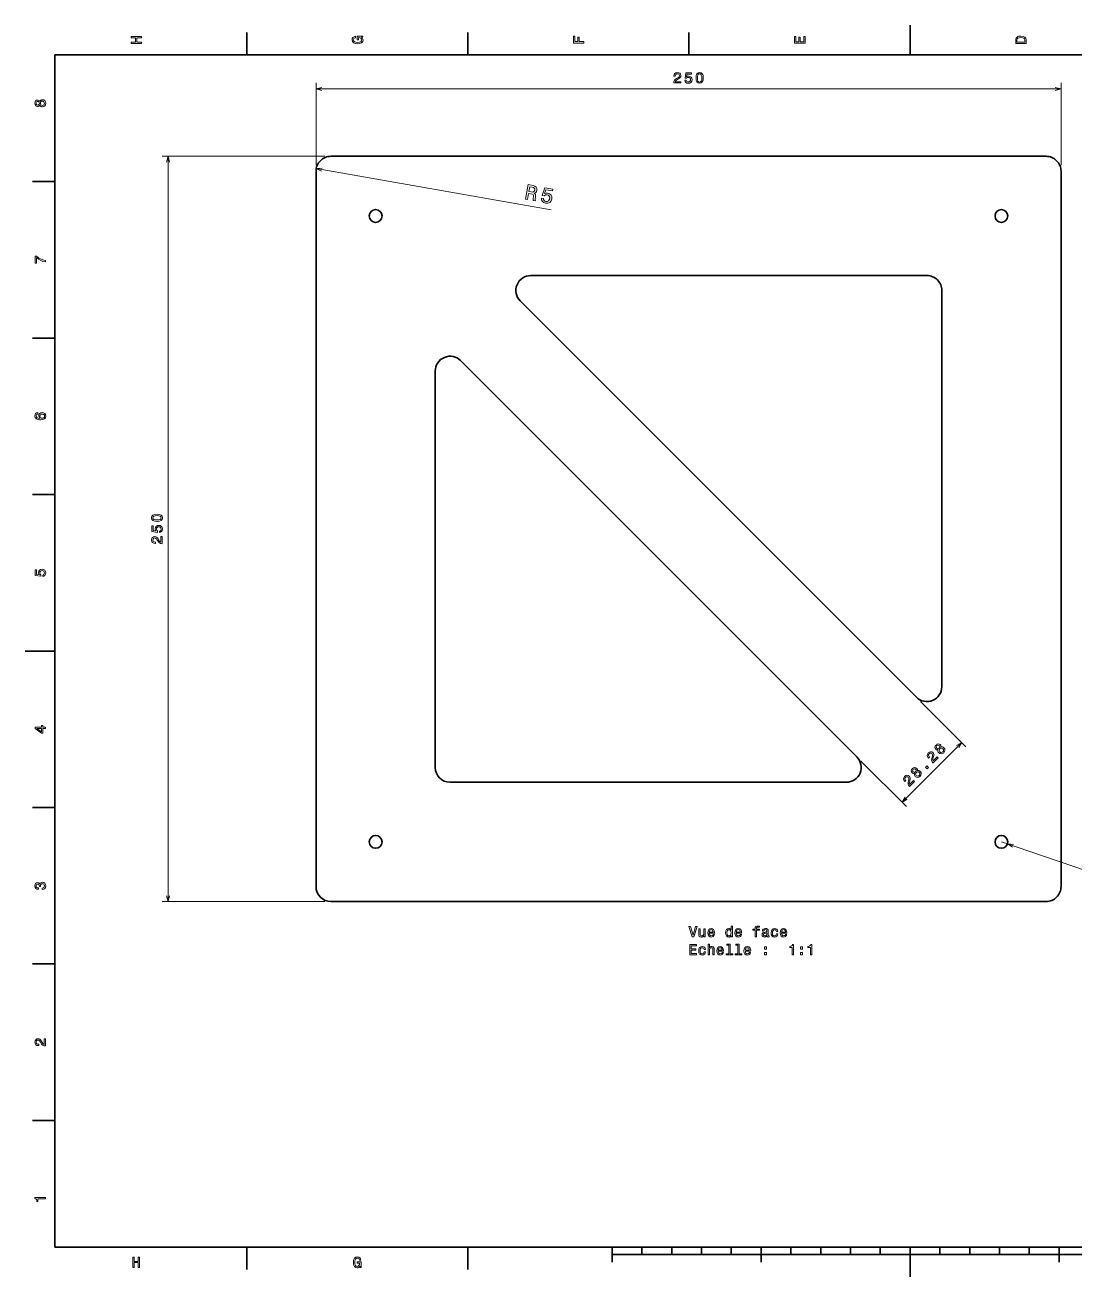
# Model space of a CAD drawing. Extents: x 0 to 594, y 0 to 420.
# Drawn here: x 0 to 352.3, y 0 to 420 of the extents above; entities that cross this region are included whole.
import ezdxf

# ---------------------------------------------------------------- set-up
doc = ezdxf.new("R2010")
doc.units = 0

msp = doc.modelspace()

# ---------------------------------------------------------------- linework, layer by layer
at = {"color": 7, "lineweight": 35, "ltscale": 0.25}
for p, q in [((297, 410), (297, 420)), ((10, 210), (0, 210)), ((297, 10), (297, 0))]:
    msp.add_line(p, q, dxfattribs=at)
at = {"color": 7, "lineweight": 35, "ltscale": 0.1875}
for p, q in [((74.400002, 410), (74.400002, 417.5)), ((148.600006, 410), (148.600006, 417.5)), ((222.800003, 410), (222.800003, 417.5)), ((10, 367.5), (2.5, 367.5)), ((10, 315), (2.5, 315)), ((10, 262.5), (2.5, 262.5)), ((10, 157.5), (2.5, 157.5)), ((10, 105), (2.5, 105)), ((10, 52.5), (2.5, 52.5)), ((74.400002, 10), (74.400002, 2.5)), ((148.600006, 10), (148.600006, 2.5))]:
    msp.add_line(p, q, dxfattribs=at)
at = {"color": 7, "lineweight": 35}
for p, q in [((584, 410), (10, 410)), ((10, 410), (10, 10)), ((342.64093, 375.957855), (102.640945, 375.957855)), ((97.640945, 130.957855), (97.640945, 370.957855)), ((347.64093, 370.957855), (347.64093, 130.957855)), ((169.712006, 335.957855), (302.64093, 335.957855)), ((307.64093, 330.957855), (307.64093, 198.028931)), ((299.105408, 194.493393), (166.176483, 327.422302)), ((146.176483, 307.422333), (279.105408, 174.493393)), ((137.640945, 170.957855), (137.640945, 303.88678)), ((275.569885, 165.957855), (142.640945, 165.957855)), ((102.640945, 125.957855), (342.64093, 125.957855)), ((10, 10), (584, 10)), ((197, 7.5), (397, 7.5))]:
    msp.add_line(p, q, dxfattribs=at)
at = {"color": 7, "lineweight": 13}
for p, q in [((97.640945, 372.957855), (97.640945, 400.561981)), ((347.64093, 372.957855), (347.64093, 400.561981)), ((97.640945, 398.561981), (347.64093, 398.561981)), ((100.640945, 375.957855), (46.00238, 375.957855)), ((48.00238, 125.957855), (48.00238, 375.957855)), ((97.715805, 371.819824), (176.603592, 358.013062)), ((300.519623, 193.079178), (315.747406, 177.851395)), ((294.333191, 159.26561), (314.333191, 179.26561)), ((280.519623, 173.079178), (295.747406, 157.851395)), ((327.64093, 145.957855), (392.665161, 123.713463)), ((100.640945, 125.957855), (46.00238, 125.957855))]:
    msp.add_line(p, q, dxfattribs=at)
at = {"color": 7, "lineweight": 35, "ltscale": 0.125}
for p, q in [((197, 10), (197, 5)), ((247, 10), (247, 5)), ((347, 10), (347, 5))]:
    msp.add_line(p, q, dxfattribs=at)
at = {"color": 7, "lineweight": 35, "ltscale": 0.0625}
for p, q in [((207, 10), (207, 7.5)), ((217, 10), (217, 7.5)), ((227, 10), (227, 7.5)), ((237, 10), (237, 7.5)), ((257, 10), (257, 7.5)), ((267, 10), (267, 7.5)), ((277, 10), (277, 7.5)), ((287, 10), (287, 7.5)), ((307, 10), (307, 7.5)), ((317, 10), (317, 7.5)), ((327, 10), (327, 7.5)), ((337, 10), (337, 7.5))]:
    msp.add_line(p, q, dxfattribs=at)
at = {"color": 7, "lineweight": 13}
for points in [[(39.133213, 413.829987), (39.133213, 414.299011), (37.48912, 414.299011), (37.48912, 415.701019), (39.133213, 415.701019), (39.133213, 416.164978), (35.633213, 416.164978), (35.633213, 415.701019), (37.060448, 415.701019), (37.060448, 414.299011), (35.633213, 414.299011), (35.633213, 413.829987)], [(112.864197, 415.922913), (113.333214, 416.008667), (113.333214, 416.260803), (111.442001, 416.260803), (111.442001, 414.984863), (111.870674, 414.984863), (111.870674, 415.771606), (111.90094, 415.771606), (112.364914, 415.71109), (112.707855, 415.549713), (112.924713, 415.302612), (112.995316, 414.994965), (112.904541, 414.652039), (112.632202, 414.384735), (112.183357, 414.213257), (111.568085, 414.15274), (110.957855, 414.208221), (110.509003, 414.3797), (110.236671, 414.652039), (110.140854, 415.020172), (110.191284, 415.272339), (110.332497, 415.479126), (110.569527, 415.630402), (110.887245, 415.716156), (110.887245, 416.215424), (110.403099, 416.08429), (110.039986, 415.837189), (109.818085, 415.489197), (109.737396, 415.050446), (109.863472, 414.475525), (110.231628, 414.041779), (110.8116, 413.764404), (111.583214, 413.668579), (112.359871, 413.764404), (112.939842, 414.041779), (113.307999, 414.450287), (113.429039, 414.964691), (113.388687, 415.252167), (113.287827, 415.509369), (113.111313, 415.731262)], [(187.533203, 413.966156), (187.533203, 414.43515), (185.924408, 414.43515), (185.924408, 415.907776), (185.505829, 415.907776), (185.505829, 414.43515), (184.456833, 414.43515), (184.456833, 416.245697), (184.033203, 416.245697), (184.033203, 413.966156)], [(261.733215, 413.940918), (261.733215, 416.159943), (261.30957, 416.159943), (261.30957, 414.404907), (260.12442, 414.404907), (260.12442, 415.968292), (259.705841, 415.968292), (259.705841, 414.404907), (258.65686, 414.404907), (258.65686, 416.119598), (258.233215, 416.119598), (258.233215, 413.940918)], [(332.433228, 414.994965), (332.433228, 413.829987), (335.933228, 413.829987), (335.933228, 414.994965), (335.822266, 415.544678), (335.484375, 415.953186), (334.934662, 416.205353), (334.183228, 416.296112), (333.416656, 416.215424), (333.114075, 416.114563), (332.871979, 415.973358), (332.544189, 415.56485), (332.463501, 415.297546)], [(332.851807, 414.959656), (332.92746, 415.342957), (333.159454, 415.605194), (333.572998, 415.761536), (334.183228, 415.811951), (334.773285, 415.7565), (335.186829, 415.600159), (335.43396, 415.332855), (335.514648, 414.959656), (335.514648, 414.299011), (332.851807, 414.299011)], [(217.674377, 400.561981), (220.080002, 400.561981), (220.080002, 400.995697), (218.178696, 400.995697), (218.284607, 401.232727), (218.466156, 401.429413), (219.025955, 401.787476), (219.323517, 401.938782), (219.656357, 402.15564), (219.893402, 402.407806), (220.029556, 402.705353), (220.080002, 403.043243), (219.994263, 403.466858), (219.757233, 403.799744), (219.394119, 404.011536), (218.925095, 404.087219), (218.440948, 404.001465), (218.072784, 403.764435), (217.835754, 403.386169), (217.755066, 402.886902), (217.755066, 402.816284), (218.214005, 402.816284), (218.214005, 402.856628), (218.259384, 403.199585), (218.395554, 403.451752), (218.612411, 403.613129), (218.899872, 403.66861), (219.192383, 403.618164), (219.409241, 403.492096), (219.550461, 403.29541), (219.600891, 403.048279), (219.565582, 402.816284), (219.469757, 402.619629), (219.30838, 402.448151), (219.086472, 402.296844), (218.788925, 402.135468), (218.294693, 401.822784), (217.946716, 401.489929), (217.739929, 401.086487), (217.674377, 400.577118)], [(221.390228, 401.474792), (221.501175, 401.061279), (221.748291, 400.738495), (222.111404, 400.536743), (222.575378, 400.461121), (223.084747, 400.55188), (223.48317, 400.799011), (223.735321, 401.192383), (223.831146, 401.696716), (223.745407, 402.16571), (223.503342, 402.533875), (223.125092, 402.770935), (222.63591, 402.856628), (222.25766, 402.796143), (221.965149, 402.6297), (222.106369, 403.572784), (223.639511, 403.572784), (223.639511, 403.986328), (221.768463, 403.986328), (221.491089, 402.130432), (221.894547, 402.130432), (222.187057, 402.367462), (222.560257, 402.453186), (222.883026, 402.397705), (223.130142, 402.236328), (223.286484, 401.989197), (223.341949, 401.671509), (223.286484, 401.35376), (223.125092, 401.106628), (222.877975, 400.950317), (222.560257, 400.894836), (222.292969, 400.930115), (222.086197, 401.046143), (221.934891, 401.227692), (221.859253, 401.474792)], [(225.161545, 402.271637), (225.237198, 401.479858), (225.474228, 400.915009), (225.852478, 400.572083), (226.376968, 400.461121), (226.896423, 400.572083), (227.274658, 400.915009), (227.506653, 401.479858), (227.587341, 402.271637), (227.506653, 403.05838), (227.410828, 403.371063), (227.274658, 403.628265), (226.896423, 403.971191), (226.376968, 404.087219), (225.852478, 403.971191), (225.474228, 403.62323), (225.237198, 403.05838)], [(225.645706, 402.271637), (225.68605, 402.881866), (225.812134, 403.320618), (226.039078, 403.57782), (226.376968, 403.66861), (226.709824, 403.57782), (226.936768, 403.320618), (227.062851, 402.881866), (227.103195, 402.271637), (227.062851, 401.656372), (226.936768, 401.21759), (226.709824, 400.960388), (226.376968, 400.874664), (226.039078, 400.960388), (225.812134, 401.21759), (225.68605, 401.656372)], [(4.947046, 393.124634), (5.088257, 392.867432), (5.284943, 392.690918), (5.532061, 392.579987), (5.829611, 392.544678), (6.278458, 392.625366), (6.626441, 392.857361), (6.848343, 393.235596), (6.934078, 393.75), (6.848343, 394.259369), (6.626441, 394.637604), (6.278459, 394.869598), (5.829611, 394.955353), (5.532061, 394.914978), (5.284943, 394.809082), (5.088257, 394.627533), (4.947046, 394.375366), (4.826009, 394.577087), (4.659582, 394.718292), (4.457853, 394.804047), (4.210735, 394.83429), (3.852666, 394.753601), (3.565202, 394.541779), (3.378602, 394.198853), (3.307997, 393.75), (3.378602, 393.296112), (3.565202, 392.953186), (3.852666, 392.736328), (4.210735, 392.660675), (4.457853, 392.685883), (4.659582, 392.771606)], [(4.251081, 393.139771), (4.029179, 393.180115), (3.857709, 393.301147), (3.751801, 393.492798), (3.711455, 393.75), (3.751801, 394.002167), (3.857709, 394.193817), (4.029179, 394.31485), (4.251081, 394.360229), (4.478026, 394.31485), (4.654539, 394.193817), (4.770533, 394.002167), (4.805836, 393.75), (4.76549, 393.492798), (4.654539, 393.301147), (4.478026, 393.180115)], [(5.819525, 393.028839), (5.552234, 393.074219), (5.350504, 393.220459), (5.21938, 393.447418), (5.173992, 393.75), (5.21938, 394.047546), (5.350504, 394.274506), (5.552234, 394.420746), (5.819525, 394.471191), (6.106988, 394.420746), (6.323847, 394.274506), (6.465058, 394.047546), (6.510447, 393.75), (6.465058, 393.447418), (6.323847, 393.220459), (6.106988, 393.074219)], [(167.972443, 361.554077), (168.632431, 361.438568), (168.996353, 363.517914), (169.670547, 363.399902), (170.163589, 363.291687), (170.458466, 363.137665), (170.587799, 362.873657), (170.58548, 362.442535), (170.509171, 361.797638), (170.47847, 361.37146), (170.520172, 361.108185), (171.26532, 360.977753), (171.288925, 361.11261), (171.160477, 361.339874), (171.168289, 361.718842), (171.257721, 362.522369), (171.240173, 363.132507), (171.109238, 363.345581), (170.87735, 363.525146), (171.192276, 363.652893), (171.434448, 363.866486), (171.616852, 364.156403), (171.72525, 364.525085), (171.730225, 365.13858), (171.524612, 365.635376), (171.103424, 365.987), (170.480865, 366.19104), (168.834427, 366.479218)], [(170.190781, 365.620117), (170.616226, 365.50177), (170.897781, 365.313538), (171.045929, 365.031616), (171.041473, 364.630127), (170.898468, 364.230927), (170.663391, 364.016083), (170.314575, 363.945465), (169.861282, 363.98822), (169.101929, 364.121124), (169.38884, 365.760468)], [(173.2771, 361.949524), (173.331375, 361.340271), (173.599625, 360.825195), (174.060898, 360.451904), (174.695175, 360.231201), (175.434296, 360.23349), (176.055801, 360.483093), (176.507523, 360.974548), (176.766571, 361.660614), (176.761429, 362.341736), (176.511459, 362.919434), (176.037582, 363.34613), (175.3703, 363.58725), (174.823151, 363.595245), (174.370544, 363.433075), (174.801529, 364.725403), (176.958923, 364.347809), (177.060776, 364.929749), (174.427887, 365.390564), (173.58049, 362.84726), (174.148224, 362.747894), (174.618225, 363.009399), (175.16449, 363.038147), (175.605026, 362.880585), (175.913025, 362.592621), (176.072159, 362.20636), (176.07196, 361.745605), (175.915649, 361.312195), (175.627701, 361.004211), (175.241455, 360.845062), (174.780701, 360.845245), (174.413269, 360.960754), (174.150864, 361.174896), (173.982681, 361.467651), (173.937088, 361.834015)], [(6.833213, 340.549011), (6.833213, 341.05835), (6.001081, 341.224792), (5.224424, 341.517303), (4.503242, 341.930847), (3.82745, 342.470459), (3.408862, 342.470459), (3.408862, 340.069885), (3.867795, 340.069885), (3.867795, 341.986328), (4.548631, 341.431549), (5.259727, 341.01297), (6.016211, 340.720459)], [(4.276297, 289.960388), (3.867795, 289.864563), (3.565202, 289.64267), (3.373559, 289.299713), (3.307997, 288.855927), (3.3433, 288.55835), (3.439121, 288.301147), (3.595461, 288.074219), (3.817363, 287.882568), (4.094741, 287.731262), (4.432637, 287.620331), (4.831052, 287.549713), (5.279899, 287.529541), (5.996037, 287.610229), (6.51549, 287.857361), (6.82817, 288.255768), (6.934078, 288.800446), (6.8433, 289.289642), (6.606268, 289.662842), (6.233069, 289.904907), (5.759006, 289.990631), (5.279899, 289.904907), (4.911744, 289.672913), (4.679755, 289.31485), (4.599063, 288.871033), (4.699928, 288.391937), (4.987392, 288.033875), (4.432637, 288.109528), (4.034222, 288.270905), (3.79719, 288.518005), (3.716499, 288.860962), (3.756845, 289.113129), (3.862752, 289.304749), (4.039265, 289.430847), (4.276297, 289.496399)], [(5.764049, 289.501434), (6.081772, 289.445984), (6.323847, 289.304749), (6.485231, 289.07782), (6.535663, 288.79541), (6.48523, 288.497833), (6.328891, 288.270905), (6.086816, 288.124634), (5.769093, 288.079254), (5.456412, 288.1297), (5.21938, 288.270905), (5.068084, 288.502899), (5.012608, 288.815582), (5.068084, 289.087891), (5.214337, 289.304749), (5.451369, 289.445984)], [(44.292725, 253.478455), (45.084518, 253.554108), (45.649353, 253.791138), (45.992294, 254.169388), (46.103241, 254.693878), (45.992294, 255.213333), (45.649353, 255.591568), (45.084518, 255.823563), (44.292725, 255.904251), (43.505981, 255.823563), (43.193298, 255.727737), (42.936096, 255.591568), (42.593155, 255.213333), (42.477158, 254.693878), (42.593155, 254.169388), (42.941147, 253.791138), (43.505981, 253.554108)], [(45.089554, 249.707138), (45.503098, 249.818085), (45.825867, 250.065201), (46.027603, 250.428314), (46.103241, 250.892288), (46.012466, 251.401657), (45.76535, 251.800079), (45.371979, 252.052231), (44.867661, 252.148056), (44.398636, 252.062317), (44.030472, 251.820251), (43.793442, 251.442001), (43.707718, 250.95282), (43.768234, 250.57457), (43.934662, 250.282059), (42.991577, 250.423279), (42.991577, 251.956421), (42.578033, 251.956421), (42.578033, 250.085373), (44.433929, 249.807999), (44.433929, 250.211456), (44.196899, 250.503967), (44.111176, 250.877167), (44.166641, 251.199936), (44.328033, 251.447052), (44.57515, 251.603394), (44.892868, 251.658859), (45.210587, 251.603394), (45.457718, 251.442001), (45.614059, 251.194885), (45.669525, 250.877167), (45.634232, 250.609879), (45.518234, 250.403107), (45.33667, 250.251801), (45.089554, 250.176163)], [(44.292725, 253.962616), (43.682495, 254.00296), (43.243729, 254.129044), (42.986526, 254.355988), (42.895752, 254.693878), (42.986526, 255.026733), (43.243729, 255.253677), (43.682495, 255.379761), (44.292725, 255.420105), (44.908005, 255.379761), (45.346756, 255.253677), (45.603958, 255.026733), (45.689697, 254.693878), (45.603958, 254.355988), (45.346756, 254.129044), (44.908005, 254.00296)], [(46.00238, 245.991287), (46.00238, 248.396912), (45.568665, 248.396912), (45.568665, 246.495605), (45.331635, 246.601517), (45.134949, 246.783066), (44.776871, 247.342865), (44.62558, 247.640427), (44.408722, 247.973267), (44.156555, 248.210312), (43.859009, 248.346466), (43.521118, 248.396912), (43.097488, 248.311172), (42.764633, 248.074142), (42.552811, 247.711029), (42.477158, 247.242004), (42.562897, 246.757858), (42.799927, 246.389694), (43.178177, 246.152664), (43.67746, 246.071976), (43.748062, 246.071976), (43.748062, 246.530914), (43.707718, 246.530914), (43.364777, 246.576294), (43.11261, 246.712463), (42.951233, 246.929321), (42.895752, 247.216782), (42.946182, 247.509293), (43.072266, 247.726151), (43.268951, 247.867371), (43.516068, 247.917801), (43.748062, 247.882492), (43.944748, 247.786667), (44.116211, 247.62529), (44.267517, 247.403381), (44.428894, 247.105835), (44.741577, 246.611603), (45.074432, 246.263626), (45.47789, 246.056854), (45.987244, 245.991287)], [(5.920389, 234.999283), (6.333934, 235.110229), (6.656701, 235.357361), (6.858429, 235.720474), (6.934078, 236.184448), (6.8433, 236.693817), (6.596182, 237.092224), (6.20281, 237.344391), (5.698487, 237.440201), (5.229467, 237.354477), (4.861311, 237.112396), (4.624279, 236.734161), (4.538545, 236.244965), (4.599063, 235.866714), (4.76549, 235.574219), (3.822406, 235.715424), (3.822406, 237.248566), (3.408862, 237.248566), (3.408862, 235.377533), (5.26477, 235.100143), (5.26477, 235.503601), (5.027738, 235.796112), (4.942003, 236.169312), (4.997478, 236.492081), (5.158862, 236.739197), (5.40598, 236.895538), (5.723703, 236.951019), (6.041427, 236.895538), (6.288545, 236.734161), (6.444885, 236.487045), (6.50036, 236.169312), (6.465058, 235.902023), (6.349063, 235.695251), (6.167507, 235.543961), (5.920389, 235.468307)], [(6.833213, 184.02739), (6.833213, 184.481277), (5.965778, 184.481277), (5.965778, 184.98056), (5.56232, 184.98056), (5.56232, 184.481277), (3.408862, 184.481277), (3.408862, 184.022339), (5.521974, 182.489197), (5.965778, 182.489197), (5.965778, 184.02739)], [(5.56232, 182.912827), (3.993876, 184.02739), (5.56232, 184.02739)], [(306.426605, 176.854889), (306.344574, 176.573166), (306.358826, 176.30928), (306.455139, 176.056091), (306.640564, 175.820724), (307.015015, 175.560394), (307.42511, 175.478378), (307.849487, 175.588928), (308.273834, 175.892044), (308.573395, 176.312836), (308.683929, 176.737213), (308.601929, 177.147308), (308.345154, 177.525314), (308.106232, 177.707184), (307.856598, 177.807037), (307.589142, 177.817734), (307.310974, 177.739288), (307.368042, 177.967514), (307.35022, 178.185043), (307.268188, 178.388306), (307.114868, 178.584442), (306.804596, 178.780579), (306.451569, 178.834076), (306.077118, 178.723526), (305.709808, 178.45607), (305.438782, 178.085205), (305.328247, 177.710754), (305.378174, 177.354141), (305.577881, 177.047455), (305.770447, 176.890549), (305.973694, 176.808533)], [(305.94519, 177.357712), (305.816803, 177.543152), (305.781128, 177.749985), (305.841766, 177.960388), (305.995117, 178.170776), (306.201935, 178.320557), (306.412323, 178.38118), (306.619171, 178.34552), (306.808167, 178.220703), (306.936554, 178.028137), (306.975769, 177.817734), (306.922302, 177.600204), (306.768951, 177.396942), (306.558533, 177.243591), (306.344574, 177.186539), (306.134186, 177.225769)], [(306.975769, 176.170197), (306.818878, 176.391296), (306.779633, 176.63736), (306.847412, 176.890549), (307.029266, 177.136612), (307.271759, 177.314911), (307.524963, 177.382675), (307.771027, 177.343445), (307.995667, 177.190094), (308.1633, 176.951172), (308.213196, 176.694412), (308.152588, 176.434082), (307.974304, 176.191589), (307.72821, 176.009735), (307.467896, 175.949097), (307.211151, 175.999023)], [(304.690613, 172.451477), (306.391663, 174.152496), (306.084961, 174.459183), (304.74054, 173.114761), (304.647827, 173.357254), (304.637115, 173.624725), (304.779785, 174.273743), (304.883179, 174.591125), (304.96521, 174.979828), (304.954498, 175.325745), (304.840393, 175.632431), (304.637115, 175.907013), (304.276947, 176.14595), (303.873962, 176.213715), (303.467438, 176.10672), (303.082306, 175.828568), (302.800598, 175.425598), (302.707855, 174.997665), (302.807709, 174.562592), (303.103699, 174.152496), (303.153625, 174.10257), (303.478149, 174.427094), (303.449615, 174.455612), (303.239197, 174.730194), (303.157196, 175.004791), (303.196411, 175.272247), (303.360474, 175.51474), (303.602966, 175.685913), (303.845459, 175.750107), (304.084381, 175.710876), (304.2948, 175.571808), (304.433868, 175.382813), (304.505188, 175.175964), (304.512329, 174.940613), (304.462402, 174.676712), (304.366089, 174.352203), (304.237732, 173.781616), (304.22702, 173.300201), (304.366089, 172.868698), (304.679932, 172.462158)], [(296.76532, 164.526154), (298.466339, 166.227188), (298.159668, 166.533875), (296.815247, 165.189453), (296.722534, 165.431946), (296.711823, 165.699402), (296.854462, 166.348434), (296.957886, 166.665817), (297.039917, 167.054535), (297.029205, 167.400436), (296.9151, 167.707123), (296.711823, 167.98172), (296.351624, 168.220642), (295.948669, 168.288391), (295.542145, 168.181412), (295.156982, 167.903259), (294.875275, 167.50029), (294.782562, 167.072357), (294.882416, 166.637299), (295.178406, 166.227188), (295.228333, 166.177261), (295.552826, 166.50177), (295.524292, 166.530304), (295.313904, 166.804901), (295.231873, 167.079498), (295.271118, 167.346954), (295.43515, 167.589447), (295.677643, 167.76062), (295.920135, 167.824799), (296.159058, 167.785583), (296.369476, 167.6465), (296.508545, 167.457489), (296.579865, 167.250656), (296.587006, 167.015289), (296.537079, 166.751404), (296.440796, 166.42688), (296.312408, 165.856323), (296.301727, 165.374893), (296.440796, 164.94339), (296.754608, 164.536865)], [(298.501282, 168.929581), (298.41925, 168.647858), (298.433533, 168.383972), (298.529816, 168.130768), (298.715271, 167.895416), (299.089691, 167.635086), (299.499817, 167.55307), (299.924164, 167.66362), (300.348541, 167.966736), (300.648071, 168.387543), (300.758636, 168.81189), (300.676605, 169.222), (300.419861, 169.600006), (300.180908, 169.781891), (299.931305, 169.881729), (299.663849, 169.892426), (299.385681, 169.813965), (299.442749, 170.042206), (299.424927, 170.259735), (299.342896, 170.463013), (299.189545, 170.659149), (298.879303, 170.855286), (298.526245, 170.908768), (298.151794, 170.798218), (297.784485, 170.530762), (297.513489, 170.159882), (297.402924, 169.785446), (297.45285, 169.428833), (297.652557, 169.122162), (297.845123, 168.96524), (298.048401, 168.883224)], [(298.019867, 169.432404), (297.891479, 169.617828), (297.855835, 169.824677), (297.916443, 170.035065), (298.069794, 170.245483), (298.276611, 170.395248), (298.48703, 170.455872), (298.693848, 170.420212), (298.882874, 170.295395), (299.01123, 170.102829), (299.050476, 169.892426), (298.996979, 169.674896), (298.843628, 169.471619), (298.63324, 169.318298), (298.41925, 169.26123), (298.208862, 169.300446)], [(299.050476, 168.244888), (298.893555, 168.465988), (298.85434, 168.712051), (298.922089, 168.96524), (299.103943, 169.211304), (299.346466, 169.389618), (299.59964, 169.457367), (299.845703, 169.418137), (300.070374, 169.264801), (300.237976, 169.025864), (300.287903, 168.769104), (300.227295, 168.508789), (300.048981, 168.266296), (299.802917, 168.084412), (299.542603, 168.023804), (299.285828, 168.073715)], [(302.672913, 170.433762), (303.165039, 170.925888), (302.633698, 171.457245), (302.141571, 170.965118)], [(5.73379, 129.979111), (5.769093, 129.979111), (6.253242, 130.059799), (6.616354, 130.296829), (6.848343, 130.670029), (6.934078, 131.164276), (6.848343, 131.688766), (6.626441, 132.082138), (6.273415, 132.334305), (5.819525, 132.425079), (5.521974, 132.384735), (5.279899, 132.273788), (5.0933, 132.092224), (4.957133, 131.850143), (4.684798, 132.177963), (4.251081, 132.293961), (3.857709, 132.218307), (3.560158, 132.00145), (3.373559, 131.648422), (3.307997, 131.164276), (3.388689, 130.710388), (3.610591, 130.362396), (3.963617, 130.135452), (4.432637, 130.059799), (4.46794, 130.059799), (4.46794, 130.508652), (4.145173, 130.548996), (3.913184, 130.680115), (3.771974, 130.891937), (3.721542, 131.189484), (3.761888, 131.451736), (3.867795, 131.643372), (4.039265, 131.759369), (4.271254, 131.804764), (4.518372, 131.759369), (4.684798, 131.638336), (4.785663, 131.426514), (4.815922, 131.139053), (4.810879, 130.942368), (5.209294, 130.942368), (5.199208, 131.189484), (5.244596, 131.507217), (5.365634, 131.744247), (5.56232, 131.885452), (5.819525, 131.935883), (6.112032, 131.880417), (6.328891, 131.734161), (6.465058, 131.502167), (6.510447, 131.194534), (6.460014, 130.876801), (6.308718, 130.644821), (6.066643, 130.498566), (5.73379, 130.443085)], [(225.036484, 117.60627), (224.158951, 114.625725), (223.256226, 117.60627), (222.777115, 117.60627), (223.906799, 114.101227), (224.411118, 114.101227), (225.515579, 117.60627)], [(236.92337, 114.519814), (236.92337, 114.101227), (237.367172, 114.101227), (237.367172, 117.722267), (236.928406, 117.722267), (236.928406, 116.395897), (236.590515, 116.779182), (236.383743, 116.869957), (236.146713, 116.905258), (235.718033, 116.804398), (235.385178, 116.521973), (235.16832, 116.068085), (235.092682, 115.457855), (235.16832, 114.847626), (235.385178, 114.388687), (235.718033, 114.101227), (236.146713, 114.005409), (236.383743, 114.04071), (236.595551, 114.131485)], [(244.982452, 116.340424), (244.982452, 114.101227), (245.426254, 114.101227), (245.426254, 116.340424), (246.434891, 116.340424), (246.434891, 116.718658), (245.426254, 116.718658), (245.426254, 116.885086), (245.461548, 117.086815), (245.577545, 117.222984), (245.774231, 117.303673), (246.056656, 117.333939), (246.434891, 117.313766), (246.434891, 117.697052), (245.95578, 117.722267), (245.522064, 117.676872), (245.219482, 117.54071), (245.037918, 117.303673), (244.982452, 116.965782), (244.982452, 116.718658), (244.170486, 116.718658), (244.170486, 116.340424)], [(228.238922, 116.809441), (227.79512, 116.809441), (227.79512, 115.24604), (227.74469, 114.882927), (227.598434, 114.620682), (227.37149, 114.459297), (227.073944, 114.408867), (226.836914, 114.449211), (226.685608, 114.570244), (226.599884, 114.777016), (226.579712, 115.069527), (226.579712, 116.809441), (226.135895, 116.809441), (226.135895, 115.029182), (226.151031, 114.671112), (226.246857, 114.373558), (226.539368, 114.101227), (227.008377, 114.005409), (227.260544, 114.04071), (227.477402, 114.131485), (227.664001, 114.287827), (227.815292, 114.514771), (227.815292, 114.101227), (228.238922, 114.101227)], [(229.575378, 115.326729), (231.350601, 115.326729), (231.355637, 115.533501), (231.274948, 116.113472), (231.053055, 116.547195), (230.700027, 116.809441), (230.231003, 116.905258), (229.772064, 116.804398), (229.419037, 116.521973), (229.192093, 116.063042), (229.111404, 115.457855), (229.187057, 114.83754), (229.414001, 114.383644), (229.761978, 114.101227), (230.215881, 114.005409), (230.609253, 114.070969), (230.932007, 114.242439), (231.169037, 114.514771), (231.305206, 114.877884), (230.866455, 114.877884), (230.775665, 114.676155), (230.644547, 114.524857), (230.271347, 114.403824), (229.983887, 114.459297), (229.767029, 114.635811), (229.625809, 114.923271), (229.575378, 115.3116)], [(229.575378, 115.699928), (229.630859, 116.047913), (229.767029, 116.305115), (229.973801, 116.461456), (230.24614, 116.51693), (230.513428, 116.461456), (230.7202, 116.305115), (230.846283, 116.047913), (230.891663, 115.699928)], [(236.222351, 116.506844), (236.514862, 116.436241), (236.736771, 116.239555), (236.867889, 115.911743), (236.91832, 115.457855), (236.867889, 114.998924), (236.736771, 114.671112), (236.514862, 114.469383), (236.222351, 114.403824), (235.944977, 114.469383), (235.73317, 114.671112), (235.591949, 115.003967), (235.54657, 115.457855), (235.591949, 115.9067), (235.73317, 116.234512), (235.944977, 116.436241)], [(238.683456, 115.326729), (240.458664, 115.326729), (240.463715, 115.533501), (240.383026, 116.113472), (240.161118, 116.547195), (239.80809, 116.809441), (239.339081, 116.905258), (238.880142, 116.804398), (238.527115, 116.521973), (238.300171, 116.063042), (238.219482, 115.457855), (238.29512, 114.83754), (238.522064, 114.383644), (238.870056, 114.101227), (239.323944, 114.005409), (239.717316, 114.070969), (240.040085, 114.242439), (240.277115, 114.514771), (240.413284, 114.877884), (239.974518, 114.877884), (239.883743, 114.676155), (239.752625, 114.524857), (239.379425, 114.403824), (239.091949, 114.459297), (238.875092, 114.635811), (238.733887, 114.923271), (238.683456, 115.3116)], [(238.683456, 115.699928), (238.738922, 116.047913), (238.875092, 116.305115), (239.081863, 116.461456), (239.354202, 116.51693), (239.62149, 116.461456), (239.828262, 116.305115), (239.954346, 116.047913), (239.999741, 115.699928)], [(249.011978, 114.454254), (249.011978, 114.439125), (249.037201, 114.267654), (249.112854, 114.146614), (249.430573, 114.050797), (249.677689, 114.091141), (249.677689, 114.434082), (249.571777, 114.418953), (249.430573, 114.484512), (249.40535, 114.686241), (249.40535, 116.088257), (249.344833, 116.446327), (249.16832, 116.698486), (248.860687, 116.849785), (248.426971, 116.905258), (248.003342, 116.844742), (247.690659, 116.673271), (247.493973, 116.405983), (247.428406, 116.052956), (247.428406, 116.022697), (247.826828, 116.022697), (247.862122, 116.234512), (247.973083, 116.385811), (248.154633, 116.476585), (248.411835, 116.511887), (248.658966, 116.486671), (248.835464, 116.411026), (248.941376, 116.2799), (248.976685, 116.098343), (248.956512, 115.886528), (248.875824, 115.780624), (248.674088, 115.730186), (248.295837, 115.689842), (247.862122, 115.599068), (247.554489, 115.437683), (247.37294, 115.185524), (247.317459, 114.812325), (247.367889, 114.479469), (247.524231, 114.232353), (247.776398, 114.076012), (248.124374, 114.020538), (248.593399, 114.126442)], [(248.961548, 115.049355), (248.901031, 114.787109), (248.739655, 114.585373), (248.497574, 114.454254), (248.200027, 114.408867), (248.008377, 114.434082), (247.872208, 114.514771), (247.786484, 114.655983), (247.761261, 114.852669), (247.781433, 115.029182), (247.862122, 115.155258), (248.184891, 115.296471), (248.593399, 115.356987), (248.961548, 115.478027)], [(252.164001, 115.911743), (252.602753, 115.911743), (252.511978, 116.315201), (252.29512, 116.632927), (251.95723, 116.829613), (251.518463, 116.905258), (251.034317, 116.804398), (250.666168, 116.521973), (250.434174, 116.063042), (250.353485, 115.447769), (250.429138, 114.83754), (250.656067, 114.383644), (251.014145, 114.101227), (251.503342, 114.005409), (251.937057, 114.081055), (252.274948, 114.29287), (252.506943, 114.625725), (252.607803, 115.069527), (252.184174, 115.069527), (252.108521, 114.787109), (251.967316, 114.575287), (251.765579, 114.444168), (251.518463, 114.403824), (251.210831, 114.469383), (250.988922, 114.671112), (250.852753, 114.998924), (250.807373, 115.462898), (250.852753, 115.916786), (250.993973, 116.244598), (251.220917, 116.446327), (251.518463, 116.51693), (251.780716, 116.471542), (251.977402, 116.355553), (252.108521, 116.16391)], [(253.863571, 115.326729), (255.638779, 115.326729), (255.643829, 115.533501), (255.563141, 116.113472), (255.341232, 116.547195), (254.988205, 116.809441), (254.51918, 116.905258), (254.060257, 116.804398), (253.70723, 116.521973), (253.480286, 116.063042), (253.399597, 115.457855), (253.475235, 114.83754), (253.702179, 114.383644), (254.050171, 114.101227), (254.504059, 114.005409), (254.89743, 114.070969), (255.2202, 114.242439), (255.45723, 114.514771), (255.593399, 114.877884), (255.154633, 114.877884), (255.063858, 114.676155), (254.932739, 114.524857), (254.55954, 114.403824), (254.272064, 114.459297), (254.055206, 114.635811), (253.914001, 114.923271), (253.863571, 115.3116)], [(253.863571, 115.699928), (253.919037, 116.047913), (254.055206, 116.305115), (254.261978, 116.461456), (254.534317, 116.51693), (254.801605, 116.461456), (255.008377, 116.305115), (255.13446, 116.047913), (255.17984, 115.699928)], [(223.099884, 108.054398), (225.318893, 108.054398), (225.318893, 108.478027), (223.563858, 108.478027), (223.563858, 109.663185), (225.127258, 109.663185), (225.127258, 110.081772), (223.563858, 110.081772), (223.563858, 111.130768), (225.278549, 111.130768), (225.278549, 111.554398), (223.099884, 111.554398)], [(227.875809, 109.864914), (228.314575, 109.864914), (228.223801, 110.268372), (228.006943, 110.586098), (227.669037, 110.782784), (227.230286, 110.858429), (226.74614, 110.757568), (226.377975, 110.475143), (226.145996, 110.016212), (226.065292, 109.40094), (226.140945, 108.79071), (226.367889, 108.336815), (226.725952, 108.054398), (227.215149, 107.95858), (227.648865, 108.034225), (227.986771, 108.24604), (228.21875, 108.578896), (228.319626, 109.022697), (227.895996, 109.022697), (227.820343, 108.74028), (227.679123, 108.528458), (227.477402, 108.397339), (227.230286, 108.356995), (226.922653, 108.422554), (226.700745, 108.624283), (226.564575, 108.952095), (226.51918, 109.416069), (226.564575, 109.869957), (226.70578, 110.197769), (226.932739, 110.399498), (227.230286, 110.4701), (227.492523, 110.424713), (227.689209, 110.308723), (227.820343, 110.117081)], [(229.187057, 108.054398), (229.630859, 108.054398), (229.630859, 109.617798), (229.676254, 109.975868), (229.822495, 110.238113), (230.049454, 110.399498), (230.352036, 110.460014), (230.594116, 110.409584), (230.745407, 110.273415), (230.82106, 110.046471), (230.846283, 109.743881), (230.846283, 108.054398), (231.290085, 108.054398), (231.290085, 109.834656), (231.269913, 110.192726), (231.179123, 110.49028), (230.881577, 110.762611), (230.417603, 110.858429), (230.165436, 110.823128), (229.948578, 110.72731), (229.767029, 110.576012), (229.630859, 110.36924), (229.630859, 111.675438), (229.187057, 111.675438)], [(232.611404, 109.2799), (234.386627, 109.2799), (234.391663, 109.486671), (234.310974, 110.066643), (234.089066, 110.500366), (233.736053, 110.762611), (233.267029, 110.858429), (232.80809, 110.757568), (232.455063, 110.475143), (232.228119, 110.016212), (232.14743, 109.411026), (232.223083, 108.79071), (232.450027, 108.336815), (232.798004, 108.054398), (233.251892, 107.95858), (233.645264, 108.024139), (233.968033, 108.19561), (234.205063, 108.467941), (234.341232, 108.831055), (233.902466, 108.831055), (233.811691, 108.629326), (233.680573, 108.478027), (233.307373, 108.356995), (233.019913, 108.412468), (232.803055, 108.588982), (232.661835, 108.876442), (232.611404, 109.264771)], [(232.611404, 109.653099), (232.666885, 110.001083), (232.803055, 110.258286), (233.009827, 110.414627), (233.28215, 110.4701), (233.549454, 110.414627), (233.756226, 110.258286), (233.882294, 110.001083), (233.927689, 109.653099)], [(236.141663, 111.302238), (236.141663, 108.427597), (235.228836, 108.427597), (235.228836, 108.054398), (237.493256, 108.054398), (237.493256, 108.427597), (236.585464, 108.427597), (236.585464, 111.675438), (235.445694, 111.675438), (235.445694, 111.302238)], [(239.177689, 111.302238), (239.177689, 108.427597), (238.264862, 108.427597), (238.264862, 108.054398), (240.529266, 108.054398), (240.529266, 108.427597), (239.62149, 108.427597), (239.62149, 111.675438), (238.48172, 111.675438), (238.48172, 111.302238)], [(241.719482, 109.2799), (243.49469, 109.2799), (243.499741, 109.486671), (243.419037, 110.066643), (243.197144, 110.500366), (242.844116, 110.762611), (242.375092, 110.858429), (241.916168, 110.757568), (241.563141, 110.475143), (241.336197, 110.016212), (241.255493, 109.411026), (241.331146, 108.79071), (241.55809, 108.336815), (241.906082, 108.054398), (242.35997, 107.95858), (242.753342, 108.024139), (243.076111, 108.19561), (243.313141, 108.467941), (243.44931, 108.831055), (243.010544, 108.831055), (242.919769, 108.629326), (242.788635, 108.478027), (242.415436, 108.356995), (242.127975, 108.412468), (241.911118, 108.588982), (241.769913, 108.876442), (241.719482, 109.264771)], [(241.719482, 109.653099), (241.774948, 110.001083), (241.911118, 110.258286), (242.117889, 110.414627), (242.390228, 110.4701), (242.657516, 110.414627), (242.864288, 110.258286), (242.990372, 110.001083), (243.035767, 109.653099)], [(248.099152, 110.011169), (248.79512, 110.011169), (248.79512, 110.762611), (248.099152, 110.762611)], [(257.464417, 108.054398), (257.92337, 108.054398), (257.92337, 111.579613), (257.580414, 111.579613), (257.489655, 111.27198), (257.308105, 111.065201), (257.030701, 110.944168), (256.64743, 110.903824), (256.64743, 110.545753), (257.464417, 110.545753)], [(260.243256, 110.011169), (260.939209, 110.011169), (260.939209, 110.762611), (260.243256, 110.762611)], [(263.536469, 108.054398), (263.995422, 108.054398), (263.995422, 111.579613), (263.652466, 111.579613), (263.561707, 111.27198), (263.380127, 111.065201), (263.102753, 110.944168), (262.719482, 110.903824), (262.719482, 110.545753), (263.536469, 110.545753)], [(248.099152, 108.054398), (248.79512, 108.054398), (248.79512, 108.80584), (248.099152, 108.80584)], [(260.243256, 108.054398), (260.939209, 108.054398), (260.939209, 108.80584), (260.243256, 108.80584)], [(6.833213, 77.519447), (6.833213, 79.925072), (6.399496, 79.925072), (6.399496, 78.023773), (6.162464, 78.129684), (5.965778, 78.311241), (5.607709, 78.871033), (5.456412, 79.168587), (5.239553, 79.501442), (4.987392, 79.738472), (4.689842, 79.874641), (4.351945, 79.925072), (3.928314, 79.839333), (3.595461, 79.602303), (3.383646, 79.239189), (3.307997, 78.770172), (3.393732, 78.286018), (3.630764, 77.91787), (4.009006, 77.680832), (4.508286, 77.600143), (4.578891, 77.600143), (4.578891, 78.059074), (4.538545, 78.059074), (4.195605, 78.104462), (3.943444, 78.240631), (3.782061, 78.457489), (3.726585, 78.744957), (3.777017, 79.03746), (3.903098, 79.254318), (4.099784, 79.395531), (4.346902, 79.445961), (4.578891, 79.41066), (4.775577, 79.314842), (4.947046, 79.153458), (5.098343, 78.931557), (5.259727, 78.634003), (5.572406, 78.139771), (5.90526, 77.791786), (6.308718, 77.585014), (6.818084, 77.519447)], [(6.833213, 26.159222), (6.833213, 26.618156), (3.307997, 26.618156), (3.307997, 26.275217), (3.615634, 26.184439), (3.822406, 26.002882), (3.943444, 25.725506), (3.98379, 25.34222), (4.341859, 25.34222), (4.341859, 26.159222)], [(36.129971, 3.166787), (36.598988, 3.166787), (36.598988, 4.810879), (38.001007, 4.810879), (38.001007, 3.166787), (38.464985, 3.166787), (38.464985, 6.666787), (38.001007, 6.666787), (38.001007, 5.239553), (36.598988, 5.239553), (36.598988, 6.666787), (36.129971, 6.666787)], [(112.422913, 3.635807), (112.508644, 3.166787), (112.760803, 3.166787), (112.760803, 5.057997), (111.484871, 5.057997), (111.484871, 4.629323), (112.271614, 4.629323), (112.271614, 4.599063), (112.21109, 4.135087), (112.049713, 3.792147), (111.802589, 3.575288), (111.494957, 3.504683), (111.152016, 3.595461), (110.884727, 3.867795), (110.713257, 4.316643), (110.652733, 4.931916), (110.708214, 5.542147), (110.879684, 5.990994), (111.152016, 6.263329), (111.520172, 6.35915), (111.772331, 6.308718), (111.979103, 6.167507), (112.130402, 5.930475), (112.216141, 5.612752), (112.715416, 5.612752), (112.58429, 6.096902), (112.337173, 6.460014), (111.989189, 6.681916), (111.55043, 6.762608), (110.975502, 6.636527), (110.541786, 6.268372), (110.264404, 5.6884), (110.168587, 4.916787), (110.264404, 4.14013), (110.541786, 3.560158), (110.950287, 3.192003), (111.464699, 3.070965), (111.752159, 3.111311), (112.009361, 3.212176), (112.23127, 3.388689)]]:
    msp.add_lwpolyline(points, close=True, dxfattribs=at)
for points in [[(99.5728, 399.07962), (97.640945, 398.561981), (99.5728, 398.044342)], [(345.709106, 398.044342), (347.64093, 398.561981), (345.709106, 399.07962)], [(48.52002, 374.026001), (48.00238, 375.957855), (47.484741, 374.026001)], [(99.707977, 371.996674), (97.715805, 371.819824), (99.529495, 370.976898)], [(313.333191, 177.533569), (314.333191, 179.26561), (312.601135, 178.26561)], [(295.333191, 160.99765), (294.333191, 159.26561), (296.065247, 160.26561)], [(331.670593, 145.126419), (329.675201, 145.261948), (331.33551, 144.146881)], [(47.484741, 127.889709), (48.00238, 125.957855), (48.52002, 127.889709)]]:
    msp.add_lwpolyline(points, dxfattribs=at)
at = {"color": 7, "lineweight": 35}
for centre in [(117.640945, 355.957855), (327.64093, 355.957855), (117.640945, 145.957855), (327.64093, 145.957855)]:
    msp.add_circle(centre, 2.15, dxfattribs=at)
for centre, start, end in [((102.640945, 370.957855), 90.000003, 180.000005), ((342.64093, 370.957855), 0, 90.000003), ((169.712006, 330.957855), 90.000003, 225), ((302.64093, 330.957855), 0, 90.000003), ((142.640945, 303.88678), 45.000001, 180.000005), ((302.64093, 198.028931), 225, 360), ((275.569885, 170.957855), 269.999997, 45.000001), ((142.640945, 170.957855), 180.000005, 269.999997), ((102.640945, 130.957855), 180.000005, 269.999997), ((342.64093, 130.957855), 269.999997, 0)]:
    msp.add_arc(centre, 5, start, end, dxfattribs=at)

doc.saveas('drawing.dxf')
